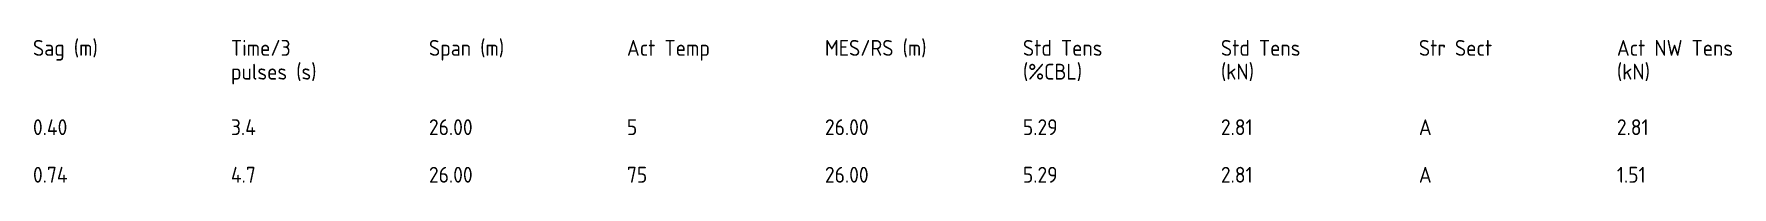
# Paper-space layout 'Retic5' of a CAD drawing. Header units: metres, sheet in millimetres. Extents: x -9 to 825, y -5 to 581.
# Drawn here: x 336.4 to 550.9, y 218 to 236.3 of the extents above; entities that cross this region are included whole.
import ezdxf

# ---------------------------------------------------------------- set-up
doc = ezdxf.new("R2010")
doc.units = ezdxf.units.M
doc.layers.get('0').update_dxf_attribs({"color": 6})
doc.styles.add('ISOCP', font='isocp.shx', dxfattribs={"height": 1.75})

psp = doc.layouts.new('Retic5')

# ---------------------------------------------------------------- texts
at = {"color": 7, "linetype": 'Continuous', "style": 'ISOCP'}
for s, p in [('Sag (m)', (336.32, 234.04)), ('Time/3', (361.32, 234.04)), ('Span (m)', (386.32, 234.04)), ('Act Temp', (411.32, 234.04)), ('MES/RS (m)', (436.32, 234.04)), ('Std Tens', (461.32, 234.04)), ('Std Tens', (486.32, 234.04)), ('Str Sect', (511.32, 234.04)), ('Act NW Tens', (536.32, 234.04)), ('pulses (s)', (361.32, 231.04)), ('(%CBL)', (461.32, 231.04)), ('(kN)', (486.32, 231.04)), ('(kN)', (536.32, 231.04)), ('0.40', (336.32, 224.04)), ('3.4', (361.32, 224.04)), ('26.00', (386.32, 224.04)), ('5', (411.32, 224.04)), ('26.00', (436.32, 224.04)), ('5.29', (461.32, 224.04)), ('2.81', (486.32, 224.04)), ('A', (511.32, 224.04)), ('2.81', (536.32, 224.04)), ('0.74', (336.32, 218.04)), ('4.7', (361.32, 218.04)), ('26.00', (386.32, 218.04)), ('75', (411.32, 218.04)), ('26.00', (436.32, 218.04)), ('5.29', (461.32, 218.04)), ('2.81', (486.32, 218.04)), ('A', (511.32, 218.04)), ('1.51', (536.32, 218.04))]:
    psp.add_text(s, height=2, dxfattribs=at).set_placement(p)

doc.saveas('drawing.dxf')
